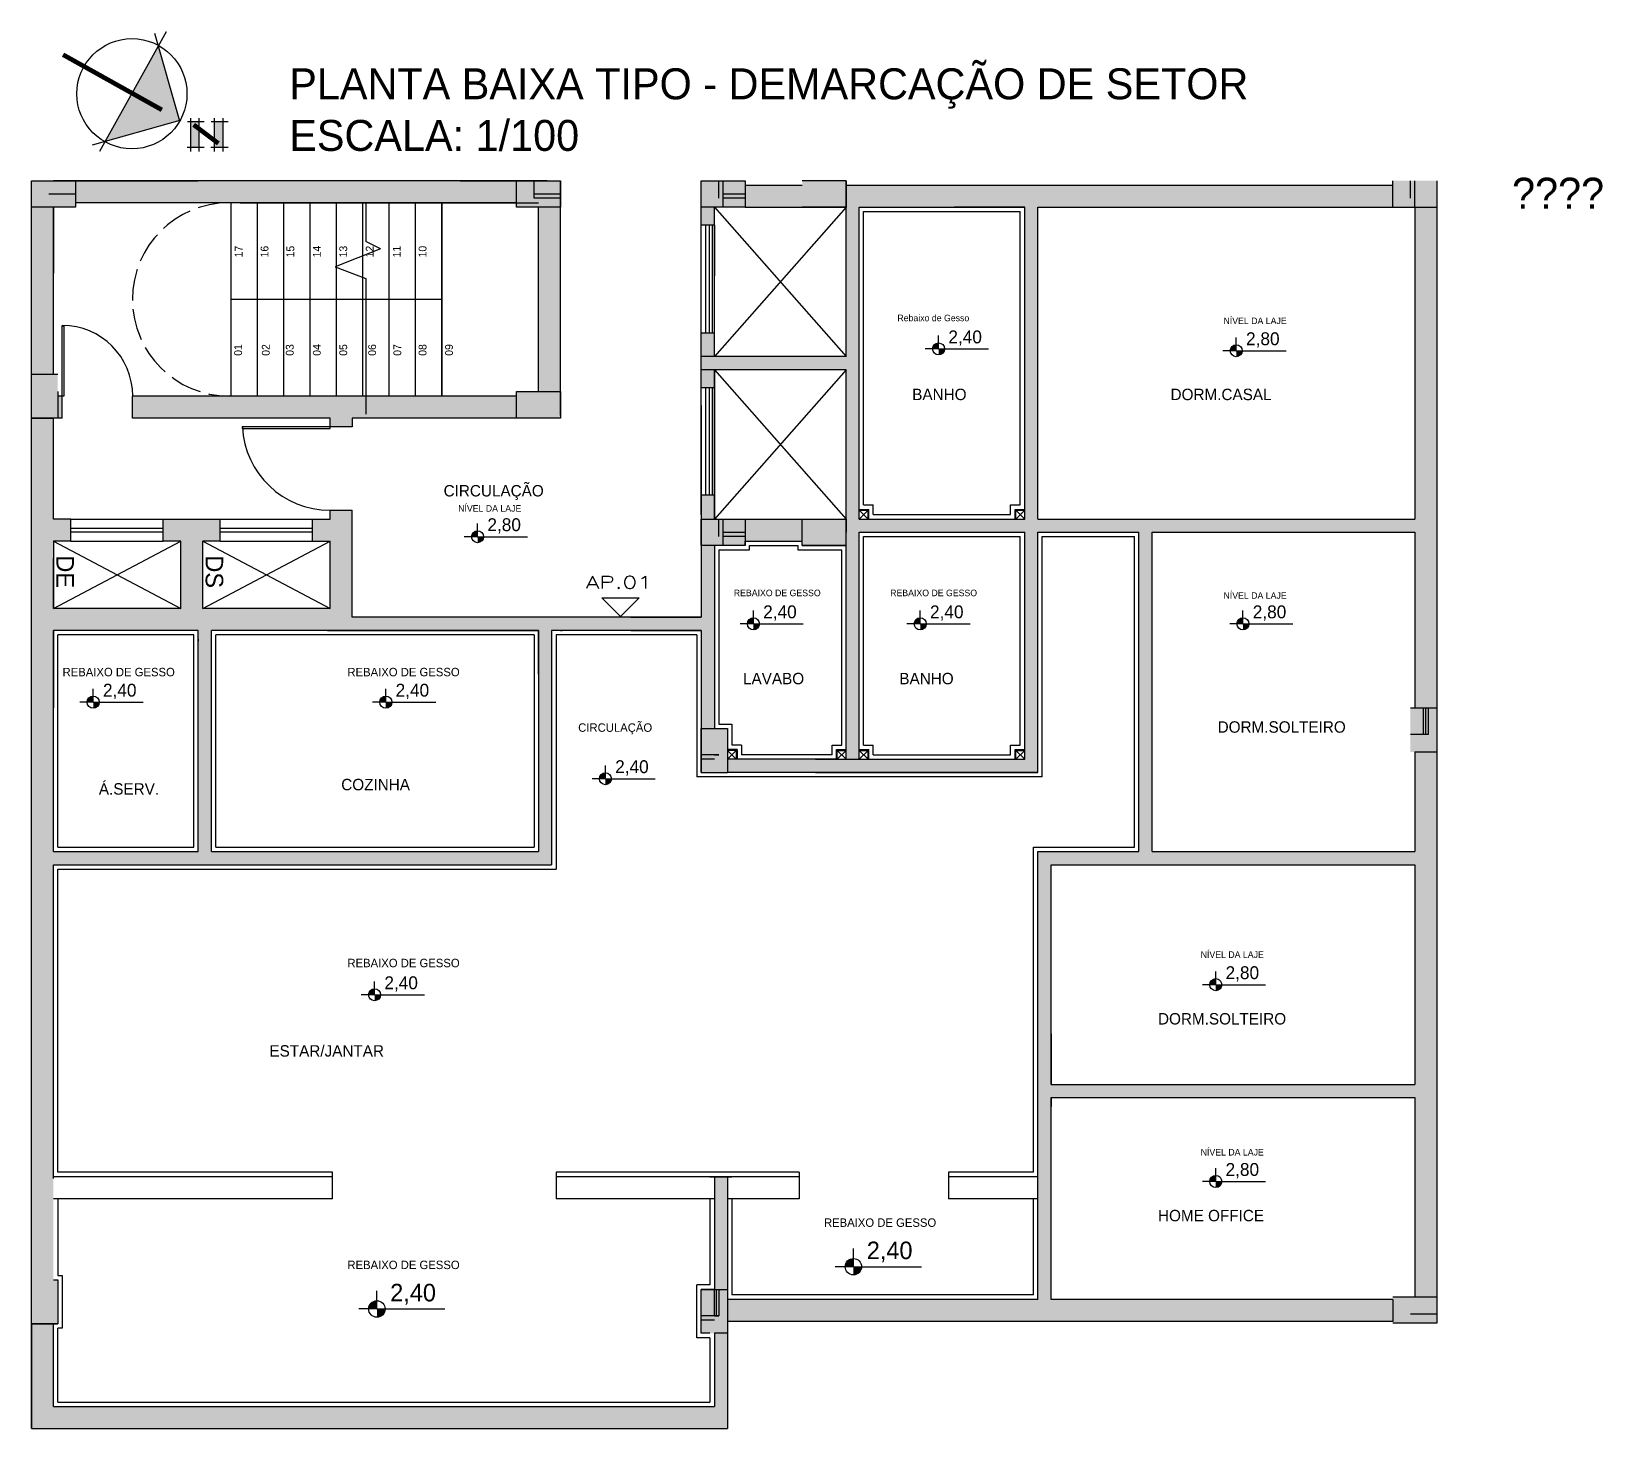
# Model space of a CAD drawing. Header units: millimetres. Extents: x 935 to 1399, y 512 to 900.
# Drawn here: x 1236.5 to 1254.39, y 814.8 to 830.7 of the extents above; entities that cross this region are included whole.
import ezdxf

# ---------------------------------------------------------------- set-up
doc = ezdxf.new("R2010")
doc.units = ezdxf.units.MM
doc.linetypes.add('ACAD_ISO02W100', pattern=[15, 12, -3])
for name, color, linetype in [('COR1', 1, 'Continuous'), ('COR2', 2, 'Continuous'), ('COR5', 5, 'Continuous'), ('COTAS', 6, 'Continuous'), ('MOBIL', 7, 'Continuous'), ('projeçao', 7, 'ACAD_ISO02W100'), ('SANITARIOS', 5, 'Continuous'), ('UNIDADE', 3, 'Continuous')]:
    doc.layers.add(name, color=color, linetype=linetype)
doc.styles.add('REGUA80', font='simplex.shx', dxfattribs={"width": 1.4, "height": 20})

msp = doc.modelspace()

# ---------------------------------------------------------------- hatches: boundary and pattern name
h = msp.add_hatch(color=254)
h.paths.add_polyline_path([(1242.02427, 829.00153), (1237.0016, 829.00153), (1237.0016, 828.75153), (1242.02427, 828.75153)])
h.paths.add_polyline_path([(1242.52427, 828.70153), (1242.27427, 828.70153), (1242.27427, 826.60153), (1242.52427, 826.60153)])
h.paths.add_polyline_path([(1242.02427, 826.55153), (1237.6516, 826.55153), (1237.6516, 826.30153), (1239.9016, 826.30153), (1239.9016, 826.20153), (1240.1516, 826.20153), (1240.1516, 826.30153), (1242.02427, 826.30153)])
h.paths.add_polyline_path([(1236.8516, 826.55153), (1236.8016, 826.55153), (1236.8016, 826.30153), (1236.8516, 826.30153)])
h.paths.add_polyline_path([(1236.7516, 827.09153), (1236.5016, 827.09153), (1236.5016, 826.80153), (1236.7516, 826.80153)])
h.paths.add_polyline_path([(1236.7516, 828.70153), (1236.5016, 828.70153), (1236.5016, 828.41153), (1236.7516, 828.41153)])
for color, points in [(256, [(1237.0016, 829.00153), (1236.5016, 829.00153), (1236.5016, 828.70153), (1237.0016, 828.70153)]), (256, [(1237.0016, 829.00153), (1236.5016, 829.00153), (1236.5016, 828.70153), (1237.0016, 828.70153)]), (256, [(1242.52427, 829.00153), (1242.02427, 829.00153), (1242.02427, 828.70153), (1242.52427, 828.70153)]), (256, [(1244.6266, 829.00153), (1244.1266, 829.00153), (1244.1266, 828.70153), (1244.6266, 828.70153)]), (256, [(1245.7766, 829.00153), (1245.2766, 829.00153), (1245.2766, 828.70153), (1245.7766, 828.70153)]), (256, [(1252.5016, 829.00153), (1252.0016, 829.00153), (1252.0016, 828.70153), (1252.5016, 828.70153)]), (254, [(1236.7516, 828.41153), (1236.5016, 828.41153), (1236.5016, 827.09153), (1236.7516, 827.09153)]), (256, [(1236.8016, 826.30153), (1236.8016, 826.80153), (1236.5016, 826.80153), (1236.5016, 826.30153)]), (256, [(1242.02427, 826.60153), (1242.02427, 826.30153), (1242.52427, 826.30153), (1242.52427, 826.60153)]), (256, [(1244.6266, 825.15153), (1244.1266, 825.15153), (1244.1266, 824.85153), (1244.6266, 824.85153)]), (256, [(1245.7766, 825.15153), (1245.2766, 825.15153), (1245.2766, 824.85153), (1245.7766, 824.85153)]), (256, [(1252.2016, 823.00153), (1252.2016, 822.50153), (1252.5016, 822.50153), (1252.5016, 823.00153)]), (256, [(1244.1266, 822.76759), (1244.1266, 822.26759), (1244.4266, 822.26759), (1244.4266, 822.76759)]), (256, [(1236.5016, 815.994), (1236.8016, 815.994), (1236.8016, 816.494), (1236.5016, 816.494)]), (256, [(1244.1266, 816.38546), (1244.1266, 815.88546), (1244.4266, 815.88546), (1244.4266, 816.38546)]), (256, [(1252.5016, 816.30153), (1252.0016, 816.30153), (1252.0016, 816.00153), (1252.5016, 816.00153)])]:
    msp.add_hatch(color=color).paths.add_polyline_path(points)
h = msp.add_hatch(color=254)
h.dxf.hatch_style = 1
h.paths.add_polyline_path([(1245.9266, 828.70153), (1247.80991, 828.70153), (1247.80991, 825.15153), (1247.95991, 825.15153), (1247.95991, 827.55153), (1247.95991, 828.70153), (1252.0016, 828.70153), (1252.0016, 828.95153), (1250.8016, 828.95153), (1245.7766, 828.95153), (1245.7766, 828.70153), (1245.7766, 827.35153), (1245.7766, 827.17653), (1245.7766, 827.05153), (1245.7766, 827.00153), (1244.1266, 827.00153), (1244.1266, 826.85153), (1245.7766, 826.85153), (1245.7766, 825.15153), (1245.9266, 825.15153), (1245.9266, 826.85153)])
h.paths.add_polyline_path([(1252.5016, 828.70153), (1252.2516, 828.70153), (1252.2516, 825.15153), (1252.5016, 825.15153)])
h = msp.add_hatch(color=254)
h.dxf.hatch_style = 1
h.paths.add_polyline_path([(1245.2766, 828.95153), (1244.6266, 828.95153), (1244.6266, 828.80153), (1244.6266, 828.70153), (1245.2766, 828.70153)])
h.paths.add_polyline_path([(1244.2766, 828.70153), (1244.1266, 828.70153), (1244.1266, 828.49462), (1244.2766, 828.49462)])
h.paths.add_polyline_path([(1244.2766, 827.26962), (1244.1266, 827.26962), (1244.1266, 827.00153), (1244.2766, 827.00153)])
h.paths.add_polyline_path([(1244.2766, 826.85153), (1244.1266, 826.85153), (1244.1266, 826.65018), (1244.2766, 826.65018)])
h.paths.add_polyline_path([(1245.2766, 825.15153), (1244.6266, 825.15153), (1244.6266, 824.95153), (1244.6266, 824.90153), (1245.2766, 824.90153)])
h.paths.add_polyline_path([(1244.2766, 825.42518), (1244.1266, 825.42518), (1244.1266, 825.20153), (1244.1266, 825.15153), (1244.2766, 825.15153)])
h = msp.add_hatch(color=7)
h.paths.add_polyline_path([(1246.82968, 827.1564, 0.41421356), (1246.76126, 827.08797), (1246.82968, 827.08797)])
h.paths.add_polyline_path([(1246.82968, 827.08797), (1246.82968, 827.01954, 0.41421356), (1246.89811, 827.08797)])
h = msp.add_hatch(color=7)
h.paths.add_polyline_path([(1250.21859, 827.13547, 0.41421356), (1250.15017, 827.06704), (1250.21859, 827.06704)])
h.paths.add_polyline_path([(1250.21859, 827.06704), (1250.21859, 826.99862, 0.41421356), (1250.28702, 827.06704)])
h = msp.add_hatch(color=254)
h.dxf.hatch_style = 1
h.paths.add_polyline_path([(1236.7516, 824.13364), (1236.7516, 824.40153), (1236.7516, 824.65153), (1236.7516, 824.70153), (1236.7516, 824.90153), (1236.9516, 824.90153), (1236.9516, 825.15153), (1236.7516, 825.15153), (1236.7516, 826.30153), (1236.6016, 826.30153), (1236.5016, 826.30153), (1236.5016, 821.21759), (1242.42427, 821.21759), (1242.42427, 824.03364), (1240.1516, 824.03364), (1240.1516, 825.15153), (1240.1516, 825.25142), (1239.9016, 825.25142), (1239.9016, 825.15153), (1239.7016, 825.15153), (1239.7016, 824.90153), (1239.9016, 824.90153), (1239.9016, 824.13364), (1238.4516, 824.13364), (1238.4516, 824.90153), (1238.6516, 824.90153), (1238.6516, 825.15153), (1238.0016, 825.15153), (1238.0016, 824.90153), (1238.2016, 824.90153), (1238.2016, 824.30153), (1238.2016, 824.15153), (1238.2016, 824.13364)])
h.paths.add_polyline_path([(1238.4016, 823.88364), (1238.4016, 821.36759), (1236.7516, 821.36759), (1236.7516, 823.88364)], flags=16)
h.paths.add_polyline_path([(1238.3516, 823.83364), (1238.3516, 821.41759), (1236.8016, 821.41759), (1236.8016, 823.83364)], flags=0)
h.paths.add_polyline_path([(1237.27313, 823.06756, -1), (1237.13628, 823.06756, -1)], flags=0)
h.paths.add_polyline_path([(1238.5516, 823.88364), (1242.27427, 823.88364), (1242.27427, 821.36759), (1238.5516, 821.36759)], flags=16)
h.paths.add_polyline_path([(1238.6016, 823.83364), (1242.22427, 823.83364), (1242.22427, 821.41759), (1238.6016, 821.41759)], flags=0)
h.paths.add_polyline_path([(1240.60496, 823.06756, -1), (1240.46811, 823.06756, -1)], flags=0)
h.paths.add_polyline_path([(1237.27946, 823.31401), (1237.79275, 823.31401), (1237.79275, 823.06959), (1237.27946, 823.06959)], flags=8)
h.paths.add_polyline_path([(1236.83212, 823.48218), (1238.35335, 823.48218), (1238.35335, 823.33806), (1236.83212, 823.33806)], flags=8)
h.paths.add_polyline_path([(1240.07504, 823.48218), (1241.59628, 823.48218), (1241.59628, 823.33806), (1240.07504, 823.33806)], flags=8)
h.paths.add_polyline_path([(1240.61129, 823.31401), (1241.12458, 823.31401), (1241.12458, 823.06959), (1240.61129, 823.06959)], flags=8)
h.paths.add_polyline_path([(1239.99635, 822.22767), (1240.88475, 822.22767), (1240.88475, 822.03265), (1239.99635, 822.03265)], flags=8)
h.paths.add_polyline_path([(1237.23683, 822.17814), (1238.03856, 822.17814), (1238.03856, 821.98313), (1237.23683, 821.98313)], flags=8)
h = msp.add_hatch(color=254)
h.dxf.hatch_style = 1
h.paths.add_polyline_path([(1252.5016, 825.15153), (1249.20991, 825.15153), (1248.90991, 825.15153), (1247.96391, 825.15153), (1247.95991, 825.15553), (1247.95991, 825.15153), (1247.95991, 825.00153), (1249.10991, 825.00153), (1249.10991, 821.59948), (1249.25991, 821.59948), (1249.25991, 825.00153), (1252.2516, 825.00153), (1252.2516, 823.00153), (1252.4016, 823.00153), (1252.5016, 823.00153)])
h.paths.add_polyline_path([(1252.5016, 822.50153), (1252.2516, 822.50153), (1252.2516, 821.64458), (1252.2516, 821.59948), (1252.5016, 821.59948)], flags=17)
h = msp.add_hatch(color=7)
h.paths.add_polyline_path([(1241.58142, 825.01931, 0.41421356), (1241.513, 824.95088), (1241.58142, 824.95088)])
h.paths.add_polyline_path([(1241.58142, 824.95088), (1241.58142, 824.88246, 0.41421356), (1241.64985, 824.95088)])
h = msp.add_hatch(color=254)
h.dxf.hatch_style = 1
h.paths.add_polyline_path([(1247.95991, 825.15153), (1247.80991, 825.15153), (1245.9266, 825.15153), (1245.7766, 825.15153), (1245.7766, 822.41759), (1245.9266, 822.41759), (1245.9266, 825.00153), (1247.65991, 825.00153), (1247.80991, 825.00153), (1247.80991, 823.41759), (1247.80991, 822.41759), (1247.95991, 822.41759)])
h = msp.add_hatch(color=254)
h.dxf.hatch_style = 1
h.paths.add_polyline_path([(1244.2766, 824.85153), (1244.1266, 824.85153), (1244.1266, 824.03364), (1244.1266, 822.76759), (1244.2766, 822.76759), (1244.2766, 823.88364)])
h = msp.add_hatch(color=254)
h.dxf.hatch_style = 1
h.paths.add_polyline_path([(1244.1266, 824.03364), (1242.42427, 824.03364), (1242.42427, 823.88364), (1244.1266, 823.88364)])
h = msp.add_hatch(color=7)
h.paths.add_polyline_path([(1244.72103, 824.0275, 0.41421356), (1244.6526, 823.95908), (1244.72103, 823.95908)])
h.paths.add_polyline_path([(1244.72103, 823.95908), (1244.72103, 823.89065, 0.41421356), (1244.78946, 823.95908)])
h = msp.add_hatch(color=7)
h.paths.add_polyline_path([(1246.62057, 824.0275, 0.41421356), (1246.55214, 823.95908), (1246.62057, 823.95908)])
h.paths.add_polyline_path([(1246.62057, 823.95908), (1246.62057, 823.89065, 0.41421356), (1246.68899, 823.95908)])
h = msp.add_hatch(color=7)
h.paths.add_polyline_path([(1250.29513, 824.0275, 0.41421356), (1250.2267, 823.95908), (1250.29513, 823.95908)])
h.paths.add_polyline_path([(1250.29513, 823.95908), (1250.29513, 823.89065, 0.41421356), (1250.36355, 823.95908)])
h = msp.add_hatch(color=7)
h.paths.add_polyline_path([(1237.2047, 823.13599, 0.41421356), (1237.13628, 823.06756), (1237.2047, 823.06756)])
h.paths.add_polyline_path([(1237.2047, 823.06756), (1237.2047, 822.99913, 0.41421356), (1237.27313, 823.06756)])
h = msp.add_hatch(color=7)
h.paths.add_polyline_path([(1240.53653, 823.13599, 0.41421356), (1240.46811, 823.06756), (1240.53653, 823.06756)])
h.paths.add_polyline_path([(1240.53653, 823.06756), (1240.53653, 822.99913, 0.41421356), (1240.60496, 823.06756)])
h = msp.add_hatch(color=254)
h.dxf.hatch_style = 1
h.paths.add_polyline_path([(1247.95991, 822.41759), (1245.9266, 822.41759), (1245.42881, 822.41759), (1244.4266, 822.41759), (1244.4266, 822.26759), (1247.95991, 822.26759)])
h = msp.add_hatch(color=7)
h.paths.add_polyline_path([(1243.03604, 822.26544, 0.41421356), (1242.96762, 822.19701), (1243.03604, 822.19701)])
h.paths.add_polyline_path([(1243.03604, 822.19701), (1243.03604, 822.12859, 0.41421356), (1243.10447, 822.19701)])
h = msp.add_hatch(color=254)
h.dxf.hatch_style = 1
h.paths.add_polyline_path([(1252.5016, 821.59948), (1252.2516, 821.59948), (1252.2516, 821.36759), (1249.25991, 821.36759), (1249.25991, 821.59948), (1249.10991, 821.59948), (1249.10991, 821.36759), (1247.95991, 821.36759), (1247.95991, 821.21759), (1252.5016, 821.21759)])
h = msp.add_hatch(color=254)
h.dxf.hatch_style = 1
h.paths.add_polyline_path([(1236.7516, 821.21759), (1236.5016, 821.21759), (1236.5016, 816.494), (1236.7516, 816.494), (1236.7516, 817.64759)])
h = msp.add_hatch(color=254)
h.dxf.hatch_style = 1
h.paths.add_polyline_path([(1248.10991, 821.21759), (1247.95991, 821.21759), (1247.95991, 818.56759), (1252.5016, 818.56759), (1252.5016, 821.21759), (1252.2516, 821.21759), (1252.2516, 820.76759), (1252.2516, 819.56759), (1252.2516, 819.26759), (1252.2516, 818.71759), (1248.10991, 818.71759)])
h.paths.add_polyline_path([(1252.5016, 818.56759), (1252.2516, 818.56759), (1252.2516, 816.30153), (1252.5016, 816.30153)])
h = msp.add_hatch(color=7)
h.paths.add_polyline_path([(1240.40861, 819.80658, 0.41421356), (1240.34019, 819.73816), (1240.40861, 819.73816)])
h.paths.add_polyline_path([(1240.40861, 819.73816), (1240.40861, 819.66973, 0.41421356), (1240.47704, 819.73816)])
h = msp.add_hatch(color=7)
h.paths.add_polyline_path([(1249.98554, 819.92131, 0.41421356), (1249.91711, 819.85288), (1249.98554, 819.85288)])
h.paths.add_polyline_path([(1249.98554, 819.85288), (1249.98554, 819.78445, 0.41421356), (1250.05396, 819.85288)])
h = msp.add_hatch(color=254)
h.dxf.hatch_style = 1
h.paths.add_polyline_path([(1248.10991, 818.56759), (1247.95991, 818.56759), (1247.95991, 817.66759), (1247.95991, 816.02153), (1252.0016, 816.02153), (1252.0016, 816.27153), (1248.10991, 816.27153)])
h = msp.add_hatch(color=254)
h.dxf.hatch_style = 1
h.paths.add_polyline_path([(1244.4266, 817.66759), (1244.2766, 817.66759), (1244.2766, 816.38546), (1244.3266, 816.38546), (1244.4266, 816.38546)])
h.paths.add_polyline_path([(1247.95991, 816.27153), (1244.4266, 816.27153), (1244.4266, 816.02153), (1247.95991, 816.02153)])
h = msp.add_hatch(color=7)
h.paths.add_polyline_path([(1249.98554, 817.6819, 0.41421356), (1249.91711, 817.61347), (1249.98554, 817.61347)])
h.paths.add_polyline_path([(1249.98554, 817.61347), (1249.98554, 817.54505, 0.41421356), (1250.05396, 817.61347)])
h = msp.add_hatch(color=7)
h.paths.add_polyline_path([(1245.86022, 816.73664, 0.41421356), (1245.7669, 816.64333), (1245.86022, 816.64333)])
h.paths.add_polyline_path([(1245.86022, 816.64333), (1245.86022, 816.55001, 0.41421356), (1245.95354, 816.64333)])
h = msp.add_hatch(color=7)
h.paths.add_polyline_path([(1240.4346, 816.2558, 0.41421356), (1240.34128, 816.16249), (1240.4346, 816.16249)])
h.paths.add_polyline_path([(1240.4346, 816.16249), (1240.4346, 816.06917, 0.41421356), (1240.52791, 816.16249)])
h = msp.add_hatch(color=254)
h.dxf.hatch_style = 1
h.paths.add_polyline_path([(1236.7516, 815.994), (1236.5016, 815.994), (1236.5016, 814.80153), (1244.2766, 814.80153), (1244.4266, 814.80153), (1244.4266, 815.05153), (1236.7516, 815.05153)])
h = msp.add_hatch(color=254)
h.dxf.hatch_style = 1
h.paths.add_polyline_path([(1244.4266, 815.88546), (1244.2766, 815.88546), (1244.2766, 815.05153), (1244.4266, 815.05153)])

# ---------------------------------------------------------------- linework, layer by layer
for p, q in [((1236.5016, 829.00153), (1237.0016, 829.00153)), ((1236.5016, 828.70153), (1236.5016, 829.00153)), ((1236.5016, 829.00153), (1237.0016, 829.00153)), ((1236.5016, 829.00153), (1237.0016, 829.00153)), ((1236.5016, 828.70153), (1236.5016, 829.00153)), ((1237.0016, 829.00153), (1237.0016, 828.70153)), ((1237.0016, 829.00153), (1237.0016, 828.80153)), ((1237.0016, 829.00153), (1237.0016, 828.70153)), ((1237.0016, 829.00153), (1237.0016, 828.80153)), ((1242.02427, 829.00153), (1242.52427, 829.00153)), ((1242.02427, 828.70153), (1242.02427, 829.00153)), ((1242.22427, 828.80153), (1242.22427, 829.00153)), ((1242.22427, 829.00153), (1242.52427, 829.00153)), ((1242.52427, 829.00153), (1242.52427, 828.70153)), ((1242.52427, 829.00153), (1242.52427, 828.80153)), ((1244.1266, 829.00153), (1244.6266, 829.00153)), ((1244.1266, 828.70153), (1244.1266, 829.00153)), ((1244.3266, 828.80153), (1244.3266, 829.00153)), ((1244.3266, 829.00153), (1244.6266, 829.00153)), ((1244.3766, 828.70153), (1244.3766, 829.00153)), ((1244.6266, 829.00153), (1244.6266, 828.70153)), ((1244.6266, 829.00153), (1244.6266, 828.80153)), ((1245.7766, 828.70153), (1245.7766, 829.00153)), ((1245.7766, 829.00153), (1245.7766, 828.85153)), ((1245.7766, 828.70153), (1245.7766, 829.00153)), ((1252.0016, 828.70153), (1252.0016, 829.00153)), ((1252.2016, 828.80153), (1252.2016, 829.00153)), ((1252.2516, 828.70153), (1252.2516, 829.00153)), ((1252.5016, 829.00153), (1252.5016, 828.70153)), ((1252.5016, 829.00153), (1252.5016, 828.80153)), ((1236.7016, 828.85153), (1237.0016, 828.85153)), ((1236.7016, 828.85153), (1237.0016, 828.85153)), ((1242.22427, 828.85153), (1242.52427, 828.85153)), ((1242.52427, 828.80153), (1242.22427, 828.80153)), ((1244.3766, 828.85153), (1244.6266, 828.85153)), ((1244.6266, 828.80153), (1244.3766, 828.80153)), ((1237.0016, 828.70153), (1236.5016, 828.70153)), ((1237.0016, 828.70153), (1236.5016, 828.70153)), ((1242.52427, 828.70153), (1242.02427, 828.70153)), ((1244.6266, 828.70153), (1244.1266, 828.70153)), ((1245.7766, 828.70153), (1245.2766, 828.70153)), ((1252.0016, 828.70153), (1252.5016, 828.70153)), ((1236.5016, 826.30153), (1236.5016, 826.80153)), ((1236.5016, 826.80153), (1236.8016, 826.80153)), ((1236.8016, 826.60153), (1236.8016, 826.30153)), ((1242.02427, 826.60153), (1242.52427, 826.60153)), ((1242.02427, 826.30153), (1242.02427, 826.60153)), ((1242.22427, 826.60153), (1242.52427, 826.60153)), ((1242.52427, 826.60153), (1242.52427, 826.30153)), ((1242.52427, 826.60153), (1242.52427, 826.40153)), ((1236.8016, 826.55153), (1236.8016, 826.30153)), ((1236.8016, 826.30153), (1236.5016, 826.30153)), ((1236.8016, 826.30153), (1236.6016, 826.30153)), ((1242.52427, 826.30153), (1242.02427, 826.30153)), ((1244.1266, 825.15153), (1244.6266, 825.15153)), ((1244.1266, 824.85153), (1244.1266, 825.15153)), ((1244.3266, 824.95153), (1244.3266, 825.15153)), ((1244.3266, 825.15153), (1244.6266, 825.15153)), ((1244.3766, 824.85153), (1244.3766, 825.15153)), ((1244.3766, 825.00153), (1244.6266, 825.00153)), ((1244.6266, 825.15153), (1244.6266, 824.85153)), ((1244.6266, 825.15153), (1244.6266, 824.95153)), ((1245.2766, 824.85153), (1245.2766, 825.15153)), ((1245.7766, 824.85153), (1245.7766, 825.15153)), ((1245.7766, 825.15153), (1245.7766, 825.00153)), ((1244.6266, 824.85153), (1244.1266, 824.85153)), ((1244.6266, 824.95153), (1244.3766, 824.95153)), ((1245.7766, 824.85153), (1245.2766, 824.85153)), ((1252.2016, 823.00153), (1252.5016, 823.00153)), ((1252.2016, 823.00153), (1252.4016, 823.00153)), ((1252.2516, 823.00153), (1252.5016, 823.00153)), ((1252.3516, 822.70153), (1252.3516, 823.00153)), ((1252.3766, 822.70153), (1252.3766, 823.00153)), ((1252.4016, 823.00153), (1252.4016, 822.70153)), ((1244.1266, 822.76759), (1244.4266, 822.76759)), ((1244.1266, 822.26759), (1244.1266, 822.76759)), ((1244.1266, 822.76759), (1244.3266, 822.76759)), ((1244.1266, 822.46759), (1244.1266, 822.76759)), ((1244.1766, 822.76759), (1244.4266, 822.76759)), ((1244.4266, 822.76759), (1244.4266, 822.26759)), ((1252.4016, 822.70153), (1252.2016, 822.70153)), ((1252.2516, 822.50153), (1252.5016, 822.50153)), ((1244.3266, 822.46759), (1244.1266, 822.46759)), ((1244.2766, 822.41759), (1244.1266, 822.41759)), ((1244.2766, 822.46759), (1244.3266, 822.46759)), ((1244.1766, 822.26759), (1244.4266, 822.26759)), ((1248.10991, 819.29531), (1248.10991, 818.71759)), ((1236.5016, 815.994), (1236.5016, 816.494)), ((1236.8016, 816.494), (1236.8016, 816.46759)), ((1244.1266, 816.38546), (1244.4266, 816.38546)), ((1244.1266, 815.88546), (1244.1266, 816.38546)), ((1244.1266, 816.38546), (1244.3266, 816.38546)), ((1244.1266, 816.08546), (1244.1266, 816.38546)), ((1244.1766, 816.38546), (1244.4266, 816.38546)), ((1244.2766, 816.08546), (1244.2766, 816.38546)), ((1244.3016, 816.08546), (1244.3016, 816.38546)), ((1244.3266, 816.38546), (1244.3266, 816.08546)), ((1244.4266, 816.38546), (1244.4266, 815.88546)), ((1252.0016, 816.30153), (1252.5016, 816.30153)), ((1252.2016, 816.30153), (1252.5016, 816.30153)), ((1252.5016, 816.30153), (1252.5016, 816.00153)), ((1252.5016, 816.30153), (1252.5016, 816.10153)), ((1236.8016, 816.16759), (1236.8016, 815.994)), ((1244.3266, 816.08546), (1244.1266, 816.08546)), ((1244.2766, 816.03546), (1244.1266, 816.03546)), ((1244.2766, 816.08546), (1244.3266, 816.08546)), ((1252.5016, 816.10153), (1252.2016, 816.10153)), ((1236.5016, 815.994), (1236.8016, 815.994)), ((1236.8016, 815.994), (1236.5016, 815.994)), ((1252.5016, 816.00153), (1252.0016, 816.00153))]:
    msp.add_line(p, q)
at = {"color": 6}
for p, q in [((1236.7516, 829.00153), (1238.4016, 829.00153)), ((1238.2016, 829.00153), (1236.7516, 829.00153)), ((1236.7516, 829.00153), (1238.4016, 829.00153)), ((1238.2016, 829.00153), (1236.7516, 829.00153)), ((1242.02427, 829.00153), (1237.0016, 829.00153)), ((1238.3516, 829.00153), (1238.4016, 829.00153)), ((1238.4016, 829.00153), (1238.3516, 829.00153)), ((1238.3516, 829.00153), (1238.4016, 829.00153)), ((1241.38472, 829.00153), (1242.27427, 829.00153)), ((1242.37427, 829.00153), (1241.38472, 829.00153)), ((1241.38472, 829.00153), (1242.37427, 829.00153)), ((1242.37427, 829.00153), (1241.38472, 829.00153)), ((1242.52427, 826.33153), (1242.52427, 829.00153)), ((1244.6266, 828.95153), (1245.2766, 828.95153)), ((1245.7766, 828.95153), (1252.0016, 828.95153)), ((1245.7766, 828.95153), (1247.61847, 828.95153)), ((1250.8016, 828.95153), (1252.0016, 828.95153)), ((1242.02427, 828.75153), (1237.0016, 828.75153)), ((1238.77427, 826.55153), (1238.77427, 828.75153)), ((1238.8766, 828.75153), (1241.6766, 828.75153)), ((1239.07427, 826.55153), (1239.07427, 828.75153)), ((1239.37427, 826.55153), (1239.37427, 828.75153)), ((1239.67427, 826.55153), (1239.67427, 828.75153)), ((1239.97427, 826.55153), (1239.97427, 828.75153)), ((1240.27427, 826.55153), (1240.27427, 828.75153)), ((1240.57427, 826.55153), (1240.57427, 828.75153)), ((1240.87427, 826.55153), (1240.87427, 828.75153)), ((1241.17427, 828.75153), (1241.17427, 826.55153)), ((1241.17427, 826.55153), (1241.17427, 828.75153)), ((1241.6766, 828.75153), (1242.27427, 828.75153)), ((1244.1266, 826.0052), (1244.1266, 828.7552)), ((1236.5016, 814.80153), (1236.5016, 828.70153)), ((1236.7516, 828.70153), (1236.7516, 827.95153)), ((1236.7516, 828.70153), (1236.7516, 827.95153)), ((1236.7516, 826.80153), (1236.7516, 828.70153)), ((1242.27427, 826.60153), (1242.27427, 828.70153)), ((1244.2766, 827.17653), (1244.2766, 828.70153)), ((1244.6266, 828.70153), (1245.7766, 828.70153)), ((1245.7766, 827.00153), (1245.7766, 828.70153)), ((1245.7766, 827.05153), (1245.7766, 828.70153)), ((1245.7766, 828.20153), (1245.7766, 828.70153)), ((1245.7766, 827.35153), (1245.7766, 828.70153)), ((1245.9266, 827.00153), (1245.9266, 828.70153)), ((1245.9266, 827.05153), (1245.9266, 828.70153)), ((1245.9266, 825.15153), (1245.9266, 828.70153)), ((1245.9266, 828.70153), (1247.80991, 828.70153)), ((1245.9766, 825.31153), (1245.9766, 828.65153)), ((1245.9766, 828.65153), (1247.75991, 828.65153)), ((1247.75991, 825.31153), (1247.75991, 828.65153)), ((1247.80991, 826.92653), (1247.80991, 828.70153)), ((1247.80991, 825.15153), (1247.80991, 828.70153)), ((1247.95991, 826.92653), (1247.95991, 828.70153)), ((1247.95991, 828.70153), (1252.0016, 828.70153)), ((1252.2516, 828.70153), (1252.2516, 825.15153)), ((1252.5016, 828.70153), (1252.5016, 816.00153)), ((1244.2766, 828.49462), (1244.1266, 828.49462)), ((1244.2766, 827.91962), (1244.2766, 828.49462)), ((1244.2766, 828.49462), (1244.2766, 827.91962)), ((1245.7766, 827.17653), (1245.7766, 828.40808)), ((1241.17427, 827.65153), (1238.77427, 827.65153)), ((1247.95991, 825.15153), (1247.95991, 827.55153)), ((1244.1266, 827.26962), (1244.2766, 827.26962)), ((1244.1266, 825.42518), (1244.1266, 827.22885)), ((1244.2766, 827.00153), (1244.2766, 827.26962)), ((1245.7766, 827.00153), (1244.1266, 827.00153)), ((1244.1266, 825.20153), (1244.1266, 826.85615)), ((1245.7766, 826.85153), (1244.1266, 826.85153)), ((1244.2766, 825.15153), (1244.2766, 826.85153)), ((1244.2766, 825.35153), (1244.2766, 826.85153)), ((1244.2766, 826.25385), (1244.2766, 826.85153)), ((1244.2766, 826.85153), (1244.2766, 825.35153)), ((1245.7766, 825.15153), (1245.7766, 826.85153)), ((1245.9266, 825.15153), (1245.9266, 826.85153)), ((1245.9266, 825.15153), (1245.9266, 826.85153)), ((1245.9266, 825.15153), (1245.9266, 826.85153)), ((1252.2516, 826.77296), (1252.2516, 825.15153)), ((1244.1266, 826.20251), (1244.1266, 826.72981)), ((1244.1266, 826.65018), (1244.2766, 826.65018)), ((1236.8516, 826.55153), (1236.8016, 826.55153)), ((1236.8516, 826.30153), (1236.8516, 826.55153)), ((1237.6516, 826.30153), (1237.6516, 826.55153)), ((1242.02427, 826.55153), (1237.6516, 826.55153)), ((1244.1266, 826.44378), (1244.1266, 824.03364)), ((1244.2766, 826.44378), (1244.2766, 825.15153)), ((1244.2766, 826.44378), (1244.2766, 825.15153)), ((1244.2766, 826.44378), (1244.2766, 825.15153)), ((1236.8516, 826.30153), (1236.7516, 826.30153)), ((1236.7516, 825.15153), (1236.7516, 826.30153)), ((1239.9016, 826.30153), (1237.6516, 826.30153)), ((1239.9016, 826.18153), (1239.9016, 826.30153)), ((1240.1516, 826.30153), (1240.1516, 826.20153)), ((1242.52427, 826.30153), (1240.1516, 826.30153)), ((1242.52427, 826.30153), (1241.9987, 826.30153)), ((1252.2516, 826.32653), (1252.2516, 825.15153)), ((1240.1516, 826.20153), (1239.9016, 826.20153)), ((1244.1266, 826.20251), (1244.1266, 826.22518)), ((1245.9266, 825.15153), (1245.9266, 825.56459)), ((1245.9266, 825.15153), (1245.9266, 825.56459)), ((1244.2766, 825.42518), (1244.1266, 825.42518)), ((1239.89864, 825.25142), (1240.1516, 825.25142)), ((1239.9016, 825.15153), (1239.9016, 825.25153)), ((1240.1516, 825.15153), (1240.1516, 825.25153)), ((1245.9266, 825.26153), (1246.0366, 825.26153)), ((1245.9266, 825.25153), (1246.0266, 825.25153)), ((1245.9266, 825.25153), (1246.0266, 825.25153)), ((1245.9766, 825.31153), (1246.0866, 825.31153)), ((1246.0266, 825.15153), (1246.0266, 825.25153)), ((1246.0266, 825.15153), (1246.0266, 825.25153)), ((1246.0366, 825.15153), (1246.0366, 825.26153)), ((1246.0866, 825.20153), (1246.0866, 825.31153)), ((1246.0866, 825.20153), (1247.64991, 825.20153)), ((1247.64991, 825.31153), (1247.75991, 825.31153)), ((1247.64991, 825.20153), (1247.64991, 825.31153)), ((1247.69991, 825.15153), (1247.69991, 825.26153)), ((1247.69991, 825.26153), (1247.80991, 825.26153)), ((1247.70991, 825.25153), (1247.80991, 825.25153)), ((1247.70991, 825.15153), (1247.70991, 825.25153)), ((1247.70991, 825.25153), (1247.80991, 825.25153)), ((1247.70991, 825.15153), (1247.70991, 825.25153)), ((1236.9516, 825.15153), (1236.7516, 825.15153)), ((1236.9516, 824.90153), (1236.9516, 825.15153)), ((1238.0016, 824.90153), (1238.0016, 825.15153)), ((1238.0016, 825.15153), (1238.6516, 825.15153)), ((1238.6516, 824.90153), (1238.6516, 825.15153)), ((1239.7016, 825.15153), (1239.9016, 825.15153)), ((1239.7016, 824.90153), (1239.7016, 825.15153)), ((1240.1516, 824.03364), (1240.1516, 825.15153)), ((1244.2766, 825.15153), (1245.7766, 825.15153)), ((1245.9266, 825.15153), (1247.80991, 825.15153)), ((1245.9266, 825.15153), (1247.80991, 825.15153)), ((1245.9266, 825.00153), (1247.65991, 825.00153)), ((1245.9266, 822.41759), (1245.9266, 825.00153)), ((1246.9766, 825.00153), (1247.80991, 825.00153)), ((1247.80991, 823.41759), (1247.80991, 825.00153)), ((1247.95991, 825.00153), (1249.10991, 825.00153)), ((1247.95991, 823.41759), (1247.95991, 825.00153)), ((1247.95991, 822.26759), (1247.95991, 825.00153)), ((1247.96391, 825.15153), (1248.95991, 825.15153)), ((1248.90991, 825.15153), (1249.20991, 825.15153)), ((1248.90991, 825.00153), (1249.10991, 825.00153)), ((1249.10991, 824.90153), (1249.10991, 825.00153)), ((1249.10991, 821.36759), (1249.10991, 825.00153)), ((1249.20991, 825.15153), (1252.2516, 825.15153)), ((1249.20991, 825.15153), (1252.2516, 825.15153)), ((1249.25991, 825.00153), (1252.2516, 825.00153)), ((1249.25991, 825.00153), (1252.2516, 825.00153)), ((1249.25991, 821.36759), (1249.25991, 825.00153)), ((1252.2516, 825.00153), (1252.2516, 823.00153)), ((1236.9516, 824.90153), (1236.7516, 824.90153)), ((1236.9516, 824.90153), (1236.7516, 824.90153)), ((1236.7516, 824.90153), (1236.7516, 824.13364)), ((1238.2016, 824.90153), (1238.0016, 824.90153)), ((1238.2016, 824.13364), (1238.2016, 824.90153)), ((1238.2016, 824.15153), (1238.2016, 824.90153)), ((1238.2016, 824.15153), (1238.2016, 824.90153)), ((1238.2016, 824.30153), (1238.2016, 824.90153)), ((1238.6516, 824.90153), (1238.4516, 824.90153)), ((1238.4516, 824.13364), (1238.4516, 824.90153)), ((1239.7016, 824.90153), (1239.9016, 824.90153)), ((1239.9016, 824.13364), (1239.9016, 824.90153)), ((1244.2766, 824.85153), (1244.2766, 823.88364)), ((1244.3266, 824.80153), (1244.3266, 822.81759)), ((1244.6266, 824.90153), (1245.2766, 824.90153)), ((1244.6766, 824.85153), (1245.2266, 824.85153)), ((1245.2266, 824.80153), (1245.7266, 824.80153)), ((1245.2766, 824.85153), (1245.7766, 824.85153)), ((1245.7266, 822.57759), (1245.7266, 824.80153)), ((1245.7766, 822.41759), (1245.7766, 824.85153)), ((1245.9266, 824.74488), (1245.9266, 824.85153)), ((1245.9266, 823.21459), (1245.9266, 824.85153)), ((1245.9766, 824.95153), (1247.75991, 824.95153)), ((1245.9766, 822.57759), (1245.9766, 824.95153)), ((1247.75991, 822.57759), (1247.75991, 824.95153)), ((1248.00991, 822.21759), (1248.00991, 824.95153)), ((1248.00991, 824.95153), (1249.05991, 824.95153)), ((1249.05991, 821.41759), (1249.05991, 824.95153)), ((1252.2516, 824.85153), (1252.2516, 823.00153)), ((1252.2516, 824.85153), (1252.2516, 823.00153)), ((1236.7516, 824.13364), (1236.7516, 824.70153)), ((1236.7516, 824.13364), (1236.7516, 824.65153)), ((1236.7516, 824.13364), (1236.7516, 824.40153)), ((1238.2016, 824.13364), (1236.7516, 824.13364)), ((1238.2016, 824.13364), (1236.7516, 824.13364)), ((1238.2016, 824.13364), (1238.2016, 824.18364)), ((1239.9016, 824.13364), (1238.4516, 824.13364)), ((1239.9016, 824.13364), (1238.4516, 824.13364)), ((1247.80991, 822.41759), (1247.80991, 824.20153)), ((1249.25991, 821.36759), (1249.25991, 824.10153)), ((1244.1266, 824.03364), (1240.1516, 824.03364)), ((1243.32427, 824.03364), (1244.1266, 824.03364)), ((1236.7516, 823.88364), (1236.7516, 823.00153)), ((1236.7516, 821.36759), (1236.7516, 823.88364)), ((1238.4016, 823.88364), (1236.7516, 823.88364)), ((1238.3516, 823.83364), (1236.8016, 823.83364)), ((1236.8016, 821.41759), (1236.8016, 823.83364)), ((1238.3516, 821.41759), (1238.3516, 823.83364)), ((1238.4016, 823.78364), (1238.4016, 823.88364)), ((1238.4016, 821.36759), (1238.4016, 823.88364)), ((1238.5516, 823.78364), (1238.5516, 823.88364)), ((1242.27427, 823.88364), (1238.5516, 823.88364)), ((1238.5516, 821.36759), (1238.5516, 823.88364)), ((1242.22427, 823.83364), (1238.6016, 823.83364)), ((1238.6016, 821.41759), (1238.6016, 823.83364)), ((1242.27427, 823.88364), (1241.90061, 823.88364)), ((1242.22427, 823.83364), (1242.22427, 821.41759)), ((1242.27427, 823.88364), (1242.27427, 821.36759)), ((1242.42427, 823.88364), (1242.42427, 821.21759)), ((1244.1266, 823.88364), (1242.42427, 823.88364)), ((1242.47427, 823.83364), (1242.47427, 821.16759)), ((1244.0766, 823.83364), (1242.47427, 823.83364)), ((1242.52427, 823.88364), (1242.54427, 823.88364)), ((1242.54427, 823.88364), (1242.52427, 823.88364)), ((1243.32427, 823.88364), (1244.1266, 823.88364)), ((1244.0766, 823.83364), (1244.0766, 822.21759)), ((1244.1266, 823.88364), (1244.1266, 822.26759)), ((1244.2766, 823.88364), (1244.2766, 822.76759)), ((1244.3266, 822.81759), (1244.4266, 822.81759)), ((1244.4266, 822.81759), (1244.4766, 822.81759)), ((1244.4766, 822.81759), (1244.4766, 822.57759)), ((1244.5366, 822.52759), (1244.4266, 822.52759)), ((1244.5266, 822.51759), (1244.4266, 822.51759)), ((1244.5266, 822.51759), (1244.4266, 822.51759)), ((1244.5866, 822.57759), (1244.4766, 822.57759)), ((1244.5266, 822.51759), (1244.5266, 822.41759)), ((1244.5266, 822.51759), (1244.5266, 822.41759)), ((1244.5366, 822.52759), (1244.5366, 822.41759)), ((1244.5866, 822.57759), (1244.5866, 822.46759)), ((1245.6166, 822.57759), (1245.7266, 822.57759)), ((1245.6166, 822.46759), (1245.6166, 822.57759)), ((1245.6666, 822.41759), (1245.6666, 822.52759)), ((1245.6666, 822.52759), (1245.7766, 822.52759)), ((1245.6766, 822.51759), (1245.7766, 822.51759)), ((1245.6766, 822.41759), (1245.6766, 822.51759)), ((1245.6766, 822.51759), (1245.7766, 822.51759)), ((1245.6766, 822.41759), (1245.6766, 822.51759)), ((1245.9266, 822.52759), (1246.0366, 822.52759)), ((1245.9266, 822.51759), (1246.0266, 822.51759)), ((1245.9266, 822.51759), (1246.0266, 822.51759)), ((1245.9766, 822.57759), (1246.0866, 822.57759)), ((1246.0266, 822.41759), (1246.0266, 822.51759)), ((1246.0266, 822.41759), (1246.0266, 822.51759)), ((1246.0366, 822.41759), (1246.0366, 822.52759)), ((1246.0866, 822.46759), (1246.0866, 822.57759)), ((1247.64991, 822.57759), (1247.75991, 822.57759)), ((1247.64991, 822.46759), (1247.64991, 822.57759)), ((1247.69991, 822.41759), (1247.69991, 822.52759)), ((1247.69991, 822.52759), (1247.80991, 822.52759)), ((1247.70991, 822.51759), (1247.80991, 822.51759)), ((1247.70991, 822.41759), (1247.70991, 822.51759)), ((1247.70991, 822.51759), (1247.80991, 822.51759)), ((1247.70991, 822.41759), (1247.70991, 822.51759)), ((1252.2516, 822.50153), (1252.2516, 821.64458)), ((1245.6666, 822.41759), (1244.4266, 822.41759)), ((1244.5466, 822.41759), (1244.5266, 822.41759)), ((1245.6166, 822.46759), (1244.5866, 822.46759)), ((1245.42881, 822.41759), (1245.7766, 822.41759)), ((1245.42881, 822.41759), (1245.9266, 822.41759)), ((1245.9266, 822.41759), (1247.80991, 822.41759)), ((1246.0866, 822.46759), (1247.64991, 822.46759)), ((1252.2516, 822.42553), (1252.2516, 821.36759)), ((1252.2516, 822.42553), (1252.2516, 821.36759)), ((1248.00991, 822.21759), (1244.0766, 822.21759)), ((1244.1266, 822.26759), (1244.4266, 822.26759)), ((1247.95991, 822.26759), (1244.4266, 822.26759)), ((1245.42881, 822.26759), (1247.95991, 822.26759)), ((1236.8016, 821.41759), (1238.3516, 821.41759)), ((1238.6016, 821.41759), (1242.22427, 821.41759)), ((1242.42427, 821.46759), (1242.42427, 821.21759)), ((1247.90991, 817.71759), (1247.90991, 821.41759)), ((1247.90991, 821.41759), (1249.05991, 821.41759)), ((1236.7516, 821.36759), (1238.4016, 821.36759)), ((1236.7516, 821.21759), (1242.42427, 821.21759)), ((1236.7516, 817.64759), (1236.7516, 821.21759)), ((1238.5516, 821.36759), (1242.27427, 821.36759)), ((1247.95991, 817.66759), (1247.95991, 821.36759)), ((1247.95991, 821.36759), (1249.10991, 821.36759)), ((1248.10991, 818.71759), (1248.10991, 821.21759)), ((1248.10991, 821.21759), (1252.2516, 821.21759)), ((1249.00991, 821.36759), (1249.10991, 821.36759)), ((1249.00991, 821.21759), (1252.2516, 821.21759)), ((1249.10991, 821.21759), (1249.45991, 821.21759)), ((1249.25991, 821.36759), (1252.2516, 821.36759)), ((1252.2516, 821.21759), (1252.2516, 818.71759)), ((1252.2516, 821.21759), (1252.2516, 819.26759)), ((1252.2516, 821.21759), (1252.2516, 820.76759)), ((1252.2516, 821.21759), (1252.2516, 819.56759)), ((1252.2516, 821.21759), (1252.2516, 820.76759)), ((1236.8016, 821.16759), (1242.47427, 821.16759)), ((1236.8016, 817.71759), (1236.8016, 821.16759)), ((1248.10991, 818.71759), (1252.2516, 818.71759)), ((1248.10991, 816.27153), (1248.10991, 818.56759)), ((1248.10991, 818.56759), (1252.2516, 818.56759)), ((1248.10991, 818.56759), (1248.10991, 818.46759)), ((1252.2516, 818.56759), (1252.2516, 816.30153)), ((1252.2516, 818.41759), (1252.2516, 816.30153)), ((1252.2516, 818.18454), (1252.2516, 816.30153)), ((1239.9305, 817.66759), (1236.7516, 817.66759)), ((1239.9305, 817.71759), (1236.8016, 817.71759)), ((1239.9305, 817.41759), (1239.9305, 817.71759)), ((1242.47427, 817.71759), (1242.47427, 817.41759)), ((1245.2429, 817.71759), (1242.47427, 817.71759)), ((1244.4766, 817.66759), (1242.47427, 817.66759)), ((1244.2266, 817.66759), (1244.4766, 817.66759)), ((1244.2766, 817.66759), (1244.2766, 816.38546)), ((1244.4266, 817.66759), (1244.4266, 816.38546)), ((1245.2429, 817.66759), (1244.4766, 817.66759)), ((1245.2429, 817.71759), (1245.2429, 817.41759)), ((1246.9429, 817.71759), (1246.9429, 817.41759)), ((1247.90991, 817.71759), (1246.9429, 817.71759)), ((1247.95991, 817.66759), (1246.9429, 817.66759)), ((1247.95991, 816.27153), (1247.95991, 817.66759)), ((1252.2516, 817.79644), (1252.2516, 816.30153)), ((1239.9305, 817.41759), (1236.7516, 817.41759)), ((1236.8016, 817.41759), (1236.8016, 816.544)), ((1244.2766, 817.41759), (1242.47427, 817.41759)), ((1244.2266, 817.41759), (1244.2266, 816.43546)), ((1245.2429, 817.41759), (1244.4266, 817.41759)), ((1244.4766, 817.41759), (1244.4766, 816.32153)), ((1247.95991, 817.41759), (1246.9429, 817.41759)), ((1247.90991, 816.32153), (1247.90991, 817.41759)), ((1236.7516, 816.494), (1236.8016, 816.494)), ((1236.8016, 816.544), (1236.8516, 816.544)), ((1236.8516, 816.544), (1236.8516, 815.944)), ((1244.2266, 816.43546), (1244.0766, 816.43546)), ((1244.0766, 815.83546), (1244.0766, 816.43546)), ((1244.2766, 816.38546), (1244.1266, 816.38546)), ((1247.95991, 816.27153), (1244.4266, 816.27153)), ((1247.90991, 816.32153), (1244.4766, 816.32153)), ((1252.0016, 816.27153), (1248.10991, 816.27153)), ((1236.5016, 816.00153), (1236.5016, 814.80153)), ((1236.7516, 815.05153), (1236.7516, 815.994)), ((1236.8016, 815.10153), (1236.8016, 815.944)), ((1236.8516, 815.944), (1236.8016, 815.944)), ((1244.2766, 815.88546), (1244.2766, 815.05153)), ((1252.0016, 816.02153), (1244.4266, 816.02153)), ((1244.4266, 815.88546), (1244.4266, 814.80153)), ((1244.1266, 815.83546), (1244.0766, 815.83546)), ((1244.2266, 815.83546), (1244.1266, 815.83546)), ((1244.2266, 815.83546), (1244.2266, 815.10153)), ((1236.7516, 815.05153), (1244.2766, 815.05153)), ((1236.8016, 815.10153), (1244.2266, 815.10153)), ((1236.5016, 814.80153), (1244.2766, 814.80153)), ((1244.2766, 814.80153), (1244.4266, 814.80153)), ((1244.2766, 814.80153), (1244.4266, 814.80153))]:
    msp.add_line(p, q, dxfattribs=at)
at = {"color": 1}
for p, q in [((1245.7766, 829.00153), (1245.2766, 829.00153)), ((1245.7766, 828.70153), (1244.2766, 827.00153)), ((1244.2766, 828.70153), (1245.7766, 827.00153)), ((1236.8516, 826.55153), (1236.8516, 827.3552)), ((1236.8516, 827.35153), (1236.8716, 827.35153)), ((1236.8716, 827.35495), (1236.8716, 826.55153)), ((1245.7766, 826.85153), (1244.2766, 825.15153)), ((1244.2766, 826.85153), (1245.7766, 825.15153)), ((1236.8716, 826.55153), (1236.8516, 826.55153)), ((1238.9016, 826.20153), (1238.9016, 826.18153)), ((1239.9016, 826.20153), (1238.9016, 826.20153)), ((1238.9016, 826.18153), (1239.9016, 826.18153)), ((1239.9016, 826.18153), (1239.9016, 826.20153)), ((1244.2766, 825.32153), (1244.2766, 825.30153)), ((1236.9516, 825.15153), (1238.0016, 825.15153)), ((1238.6516, 825.15153), (1239.7016, 825.15153)), ((1236.7516, 824.90153), (1238.2016, 824.13364)), ((1236.7516, 824.13364), (1238.2016, 824.90153)), ((1236.9516, 824.90153), (1238.0016, 824.90153)), ((1238.4516, 824.90153), (1239.9016, 824.13364)), ((1238.4516, 824.13364), (1239.9016, 824.90153)), ((1238.6516, 824.90153), (1239.7016, 824.90153)), ((1238.4016, 823.78364), (1238.4016, 823.76364)), ((1239.87427, 823.88364), (1242.27427, 823.88364)), ((1242.27427, 823.38536), (1242.27427, 823.88364)), ((1247.80991, 822.61759), (1247.80991, 822.63759)), ((1236.8016, 816.494), (1236.8016, 815.994)), ((1244.2266, 815.88546), (1244.1266, 815.88546))]:
    msp.add_line(p, q, dxfattribs=at)
at = {"color": 254}
for p, q in [((1245.7766, 828.95153), (1245.7766, 828.70153)), ((1236.5016, 826.30153), (1236.7516, 826.30153)), ((1252.0016, 816.27153), (1252.0016, 816.02153)), ((1244.4266, 815.88546), (1244.2766, 815.88546))]:
    msp.add_line(p, q, dxfattribs=at)
at = {"color": 3, "linetype": 'Continuous'}
for p, q in [((1240.30924, 828.75153), (1240.30924, 828.30836)), ((1240.475, 828.22541), (1239.95929, 828.02264)), ((1240.475, 828.22541), (1240.30924, 828.30836)), ((1239.95929, 828.02264), (1240.30924, 827.88793)), ((1240.30924, 827.88793), (1240.30924, 826.34631))]:
    msp.add_line(p, q, dxfattribs=at)
at = {"color": 3}
for p, q in [((1244.1816, 827.26962), (1244.1816, 828.49462)), ((1244.2216, 827.26962), (1244.2216, 828.49462)), ((1244.2516, 828.49462), (1244.2516, 827.26962)), ((1244.1816, 825.42518), (1244.1816, 826.65018)), ((1244.2216, 825.42518), (1244.2216, 826.65018)), ((1244.2516, 826.65018), (1244.2516, 825.42518)), ((1247.96391, 825.15153), (1247.95991, 825.15553)), ((1236.9516, 825.04653), (1238.0016, 825.04653)), ((1236.9516, 825.00653), (1238.0016, 825.00653)), ((1238.6516, 825.04653), (1239.7016, 825.04653)), ((1238.6516, 825.00653), (1239.7016, 825.00653))]:
    msp.add_line(p, q, dxfattribs=at)
at = {"color": 7}
for p, q in [((1246.82968, 827.08797), (1246.82968, 827.23931)), ((1250.21859, 827.06704), (1250.21859, 827.21838)), ((1246.82968, 827.08797), (1246.67834, 827.08797)), ((1246.82968, 827.08797), (1247.05669, 827.08797)), ((1250.21859, 827.06704), (1250.06726, 827.06704)), ((1250.21859, 827.06704), (1250.4456, 827.06704)), ((1245.9266, 825.25153), (1246.0266, 825.15153)), ((1246.0266, 825.25153), (1245.9266, 825.15153)), ((1247.80991, 825.25153), (1247.70991, 825.15153)), ((1247.70991, 825.25153), (1247.80991, 825.15153)), ((1241.58142, 824.95088), (1241.58142, 825.10222)), ((1241.58142, 824.95088), (1241.43008, 824.95088)), ((1241.58142, 824.95088), (1241.80843, 824.95088)), ((1244.72103, 823.95908), (1244.72103, 824.11041)), ((1246.62057, 823.95908), (1246.62057, 824.11041)), ((1250.29513, 823.95908), (1250.29513, 824.11041)), ((1244.72103, 823.95908), (1244.56969, 823.95908)), ((1244.72103, 823.95908), (1244.94804, 823.95908)), ((1246.62057, 823.95908), (1246.46923, 823.95908)), ((1246.62057, 823.95908), (1246.84757, 823.95908)), ((1250.29513, 823.95908), (1250.14379, 823.95908)), ((1250.29513, 823.95908), (1250.52213, 823.95908)), ((1237.2047, 823.06756), (1237.2047, 823.2189)), ((1240.53653, 823.06756), (1240.53653, 823.2189)), ((1237.2047, 823.06756), (1237.05337, 823.06756)), ((1237.2047, 823.06756), (1237.43171, 823.06756)), ((1240.53653, 823.06756), (1240.3852, 823.06756)), ((1240.53653, 823.06756), (1240.76354, 823.06756)), ((1244.5266, 822.51759), (1244.4266, 822.41759)), ((1244.4266, 822.51759), (1244.5266, 822.41759)), ((1245.7766, 822.51759), (1245.6766, 822.41759)), ((1245.6766, 822.51759), (1245.7766, 822.41759)), ((1246.0266, 822.51759), (1245.9266, 822.41759)), ((1245.9266, 822.51759), (1246.0266, 822.41759)), ((1247.80991, 822.51759), (1247.70991, 822.41759)), ((1247.70991, 822.51759), (1247.80991, 822.41759)), ((1243.03604, 822.19701), (1243.03604, 822.34835)), ((1243.03604, 822.19701), (1242.88471, 822.19701)), ((1243.03604, 822.19701), (1243.26305, 822.19701)), ((1249.98554, 819.85288), (1249.98554, 820.00422)), ((1240.40861, 819.73816), (1240.40861, 819.88949)), ((1249.98554, 819.85288), (1249.8342, 819.85288)), ((1249.98554, 819.85288), (1250.21254, 819.85288)), ((1240.40861, 819.73816), (1240.25727, 819.73816)), ((1240.40861, 819.73816), (1240.63562, 819.73816)), ((1249.98554, 817.61347), (1249.98554, 817.76481)), ((1249.98554, 817.61347), (1249.8342, 817.61347)), ((1249.98554, 817.61347), (1250.21254, 817.61347)), ((1245.86022, 816.64333), (1245.86022, 816.84971)), ((1245.86022, 816.64333), (1245.65383, 816.64333)), ((1245.86022, 816.64333), (1246.1698, 816.64333)), ((1240.4346, 816.16249), (1240.4346, 816.36887)), ((1240.4346, 816.16249), (1240.22821, 816.16249)), ((1240.4346, 816.16249), (1240.74418, 816.16249))]:
    msp.add_line(p, q, dxfattribs=at)
for centre, radius in [((1246.82968, 827.08797), 0.06843), ((1250.21859, 827.06704), 0.06843), ((1241.58142, 824.95088), 0.06843), ((1244.72103, 823.95908), 0.06843), ((1246.62057, 823.95908), 0.06843), ((1250.29513, 823.95908), 0.06843), ((1237.2047, 823.06756), 0.06843), ((1240.53653, 823.06756), 0.06843), ((1243.03604, 822.19701), 0.06843), ((1240.40861, 819.73816), 0.06843), ((1249.98554, 819.85288), 0.06843), ((1249.98554, 817.61347), 0.06843), ((1245.86022, 816.64333), 0.09332), ((1240.4346, 816.16249), 0.09332)]:
    msp.add_circle(centre, radius, dxfattribs=at)
at = {"color": 6, "linetype": 'ACAD_ISO02W100', "ltscale": 0.03}
msp.add_arc((1238.7516, 827.65153), 1.1, 90, 270, dxfattribs=at)
at = {"color": 1}
for centre, radius, start, end in [((1236.8516, 826.55153), 0.80367, 0, 90), ((1239.9017, 826.25153), 1.00011, 182.865677, 269.824609)]:
    msp.add_arc(centre, radius, start, end, dxfattribs=at)
at = {"layer": 'COR1', "color": 1}
for p, q in [((1238.27777, 829.67553), (1238.47006, 829.67553)), ((1238.31173, 829.71205), (1238.31173, 829.33469)), ((1238.40916, 829.71205), (1238.40916, 829.33469)), ((1238.54851, 829.67553), (1238.7408, 829.67553)), ((1238.58247, 829.71205), (1238.58247, 829.33469)), ((1238.67991, 829.71205), (1238.67991, 829.33469)), ((1238.27519, 829.38338), (1238.47006, 829.38338)), ((1238.54593, 829.38338), (1238.7408, 829.38338))]:
    msp.add_line(p, q, dxfattribs=at)
at = {"layer": 'COR1', "color": 1, "const_width": 0.05273}
msp.add_lwpolyline([(1238.34858, 829.63854), (1238.62973, 829.42622)], dxfattribs=at)
at = {"layer": 'COR1', "color": 1}
for points in [[(1238.31173, 829.67553), (1238.40916, 829.67553), (1238.31173, 829.38338), (1238.40916, 829.38338)], [(1238.58247, 829.67553), (1238.67991, 829.67553), (1238.58247, 829.38338), (1238.67991, 829.38338)]]:
    msp.add_solid(points, dxfattribs=at)
at = {"layer": 'COR2', "color": 2}
for p, q in [((1237.28158, 829.33958), (1238.04133, 830.70058)), ((1238.19027, 829.68126), (1237.90749, 830.6787)), ((1237.19843, 829.40852), (1238.19587, 829.6913))]:
    msp.add_line(p, q, dxfattribs=at)
at = {"layer": 'COR2', "color": 2, "const_width": 0.05273}
msp.add_lwpolyline([(1237.9866, 829.80812), (1236.86155, 830.43616)], dxfattribs=at)
at = {"layer": 'COR2', "color": 2}
msp.add_solid([(1238.19587, 829.6913), (1237.34294, 829.44949), (1237.94846, 830.5342)], dxfattribs=at)
at = {"layer": 'COR5', "color": 5}
msp.add_circle((1237.6457, 829.99184), 0.62691, dxfattribs=at)
at = {"layer": 'COTAS', "color": 7}
for p, q in [((1247.05669, 827.08797), (1247.39744, 827.08797)), ((1250.4456, 827.06704), (1250.78635, 827.06704)), ((1241.80843, 824.95088), (1242.14918, 824.95088)), ((1244.94804, 823.95908), (1245.28879, 823.95908)), ((1246.84757, 823.95908), (1247.18832, 823.95908)), ((1250.52213, 823.95908), (1250.86288, 823.95908)), ((1237.43171, 823.06756), (1237.77246, 823.06756)), ((1240.76354, 823.06756), (1241.10429, 823.06756)), ((1243.26305, 822.19701), (1243.6038, 822.19701)), ((1250.21254, 819.85288), (1250.55329, 819.85288)), ((1240.63562, 819.73816), (1240.97637, 819.73816)), ((1250.21254, 817.61347), (1250.55329, 817.61347)), ((1246.1698, 816.64333), (1246.6345, 816.64333)), ((1240.74418, 816.16249), (1241.20888, 816.16249))]:
    msp.add_line(p, q, dxfattribs=at)
at = {"layer": 'MOBIL', "color": 6}
for p, q in [((1244.3266, 824.80153), (1244.6766, 824.80153)), ((1244.6266, 824.85153), (1244.6266, 824.90153)), ((1244.6766, 824.80153), (1244.6766, 824.85153)), ((1245.2266, 824.85153), (1245.2266, 824.80153))]:
    msp.add_line(p, q, dxfattribs=at)
at = {"layer": 'projeçao', "color": 1, "linetype": 'Continuous'}
msp.add_line((1239.87427, 823.88364), (1242.0218, 823.88364), dxfattribs=at)
at = {"layer": 'SANITARIOS'}
for p, q in [((1247.80991, 828.70153), (1247.00991, 828.70153)), ((1247.80991, 827.20153), (1247.80991, 828.70153))]:
    msp.add_line(p, q, dxfattribs=at)
at = {"layer": 'UNIDADE', "linetype": 'Continuous'}
msp.add_lwpolyline([(1243.4219, 824.25536), (1243.20966, 824.04311), (1242.99741, 824.25536), (1243.4219, 824.25536)], dxfattribs=at)

# ---------------------------------------------------------------- texts
at = {"attachment_point": 1}
for s, insert, char_height, width in [('PLANTA BAIXA TIPO - DEMARCAÇÃO DE SETOR\\PESCALA: 1/100', (1239.43691, 830.28085), 0.352405, 24.3855), ('????', (1253.35828, 829.03581), 0.352405, 24.3855), ('Rebaixo de Gesso', (1246.36067, 827.47696), 0.0743747, 1.4305606), ('NÍVEL DA LAJE', (1250.07372, 827.44461), 0.0743747, 1.4306), ('BANHO', (1246.52958, 826.63492), 0.130011, 8.9964), ('DORM.CASAL', (1249.47071, 826.63492), 0.130011, 8.9964), ('CIRCULAÇÃO', (1241.19432, 825.53868), 0.130011, 8.9964), ('NÍVEL DA LAJE', (1241.36002, 825.31018), 0.0743747, 1.4306), ('REBAIXO DE GESSO', (1244.498, 824.34807), 0.0743747, 1.4306), ('REBAIXO DE GESSO', (1246.27859, 824.34807), 0.0743747, 1.4306), ('NÍVEL DA LAJE', (1250.07372, 824.31837), 0.0743747, 1.4306), ('REBAIXO DE GESSO', (1236.85614, 823.45816), 0.0960779, 1.848), ('REBAIXO DE GESSO', (1240.09906, 823.45816), 0.0960779, 1.848), ('LAVABO', (1244.60317, 823.40138), 0.130011, 8.9964), ('BANHO', (1246.38301, 823.40138), 0.130011, 8.9964), ('CIRCULAÇÃO', (1242.72649, 822.82668), 0.096078, 1.848), ('DORM.SOLTEIRO', (1250.00654, 822.85021), 0.1300105, 8.9964), ('Á.SERV.', (1237.26933, 822.14564), 0.130011, 8.9963859), ('COZINHA', (1240.02885, 822.19516), 0.130011, 8.9964), ('REBAIXO DE GESSO', (1240.09906, 820.14732), 0.0960779, 1.848), ('NÍVEL DA LAJE', (1249.81365, 820.23197), 0.0743747, 1.4306), ('DORM.SOLTEIRO', (1249.32782, 819.52966), 0.1300105, 8.9964), ('ESTAR/JANTAR', (1239.21132, 819.16433), 0.1300105, 8.9964), ('NÍVEL DA LAJE', (1249.8135, 817.98311), 0.0743747, 1.4306), ('HOME OFFICE', (1249.32782, 817.29025), 0.1300105, 8.9964), ('REBAIXO DE GESSO', (1245.52468, 817.19318), 0.0960779, 1.848), ('REBAIXO DE GESSO', (1240.09906, 816.71234), 0.0960779, 1.848)]:
    msp.add_mtext(s, dxfattribs=dict(at, insert=insert, char_height=char_height, width=width))
at = {"color": 7, "char_height": 0.08903, "attachment_point": 1, "rotation": 90}
for s, insert in [('17', (1238.81717, 828.12888)), ('16', (1239.11118, 828.12888)), ('15', (1239.4052, 828.12888)), ('14', (1239.70622, 828.12888)), ('13', (1240.00724, 828.12888)), ('12', (1240.30826, 828.12888)), ('11', (1240.61627, 828.12888)), ('10', (1240.91029, 828.12888)), ('01', (1238.81017, 827.00927)), ('02', (1239.12519, 827.00927)), ('03', (1239.3982, 827.00927)), ('04', (1239.70622, 827.00927)), ('05', (1240.00724, 827.00927)), ('06', (1240.33626, 827.00927)), ('07', (1240.62328, 827.00927)), ('08', (1240.91029, 827.00927)), ('09', (1241.21131, 827.00927))]:
    msp.add_mtext(s, dxfattribs=dict(at, insert=insert))
at = {"char_height": 0.2, "width": 3.8469, "attachment_point": 1, "rotation": 270}
for s, insert in [('DE', (1236.98637, 824.73825)), ('DS', (1238.68477, 824.73825))]:
    msp.add_mtext(s, dxfattribs=dict(at, insert=insert))
at = {"layer": 'projeçao', "color": 7, "attachment_point": 1}
for s, insert, char_height, width in [('2,40', (1246.9411, 827.29775), 0.146653, 0.8630554), ('2,80', (1250.33001, 827.27683), 0.146653, 0.8631), ('2,80', (1241.69284, 825.16067), 0.146653, 0.8631), ('2,40', (1244.83245, 824.16886), 0.146653, 0.8630554), ('2,40', (1246.73199, 824.16886), 0.146653, 0.8630554), ('2,80', (1250.40655, 824.16886), 0.146653, 0.8631), ('2,40', (1237.31612, 823.27734), 0.146653, 0.8630554), ('2,40', (1240.64795, 823.27734), 0.146653, 0.8630554), ('2,40', (1243.14746, 822.4068), 0.146653, 0.8631), ('2,80', (1250.09696, 820.06266), 0.146653, 0.8631), ('2,40', (1240.52003, 819.94794), 0.146653, 0.8630554), ('2,80', (1250.09696, 817.82326), 0.146653, 0.8631), ('2,40', (1246.01217, 816.92942), 0.2, 1.177), ('2,40', (1240.58655, 816.44858), 0.2, 1.177)]:
    msp.add_mtext(s, dxfattribs=dict(at, insert=insert, char_height=char_height, width=width))
at = {"layer": 'UNIDADE', "linetype": 'Continuous', "style": 'REGUA80', "width": 1.4}
msp.add_text('AP.01', height=0.141499, dxfattribs=at).set_placement((1242.81336, 824.36045))

doc.saveas('drawing.dxf')
